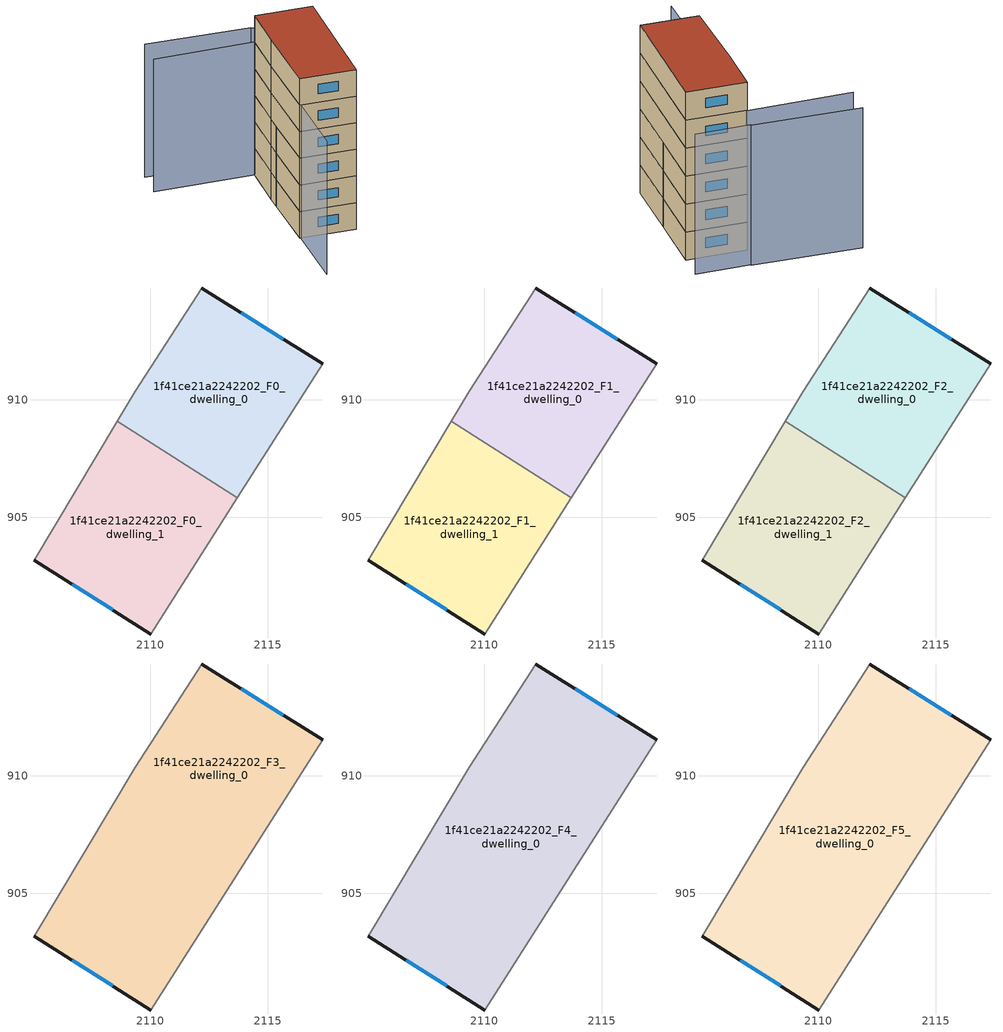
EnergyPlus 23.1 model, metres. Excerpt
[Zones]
1f41ce21a2242202_F0_dwelling_0
 floor ground (EU_floor_Construction): 2117.33,911.55 2113.7,905.84 2108.58,909.09 2109.34,910.37 2112.19,914.77 z0
 wall outside (EU_wall_Construction): 2117.33,911.55 2112.19,914.77 z0:3
 wall adiabatic (EU_wall_Construction): 2112.19,914.77 2109.34,910.37 2108.58,909.09 / 2113.7,905.84 2117.33,911.55 z0:3
 wall to 1f41ce21a2242202_F0_dwelling_1 (EU_wall_Construction): 2108.58,909.09 2113.7,905.84 z0:3
 window (EU_Window_Construction): 2115.66,912.6 2113.87,913.72 z0.98:2.02
1f41ce21a2242202_F0_dwelling_1
 floor ground (EU_floor_Construction): 2113.7,905.84 2110.01,900.03 2105.06,903.18 2108.58,909.09 z0
 wall outside (EU_wall_Construction): 2105.06,903.18 2110.01,900.03 z0:3
 wall adiabatic (EU_wall_Construction): 2110.01,900.03 2113.7,905.84 / 2108.58,909.09 2105.06,903.18 z0:3
 window (EU_Window_Construction): 2106.67,902.16 2108.4,901.05 z0.98:2.02
1f41ce21a2242202_F1_dwelling_0
 floor to 1f41ce21a2242202_F0_dwelling_0 (EU_floor_Construction): 2117.33,911.55 2113.7,905.84 2108.58,909.09 2109.34,910.37 2112.19,914.77 z3
 wall outside (EU_wall_Construction): 2117.33,911.55 2112.19,914.77 z3:6
 wall adiabatic (EU_wall_Construction): 2112.19,914.77 2109.34,910.37 2108.58,909.09 / 2113.7,905.84 2117.33,911.55 z3:6
 wall to 1f41ce21a2242202_F1_dwelling_1 (EU_wall_Construction): 2108.58,909.09 2113.7,905.84 z3:6
 window (EU_Window_Construction): 2115.66,912.6 2113.87,913.72 z3.98:5.02
1f41ce21a2242202_F1_dwelling_1
 floor to 1f41ce21a2242202_F0_dwelling_1 (EU_floor_Construction): 2113.7,905.84 2110,900.03 2105.06,903.18 2108.58,909.09 z3
 wall outside (EU_wall_Construction): 2105.06,903.18 2110.01,900.03 z3:6
 wall adiabatic (EU_wall_Construction): 2110.01,900.03 2113.7,905.84 / 2108.58,909.09 2105.06,903.18 z3:6
 window (EU_Window_Construction): 2106.67,902.16 2108.4,901.05 z3.98:5.02
1f41ce21a2242202_F2_dwelling_0
 floor to 1f41ce21a2242202_F1_dwelling_0 (EU_floor_Construction): 2117.33,911.55 2113.7,905.84 2108.58,909.09 2109.34,910.37 2112.19,914.77 z6
 wall outside (EU_wall_Construction): 2117.33,911.55 2112.19,914.77 z6:9
 wall adiabatic (EU_wall_Construction): 2112.19,914.77 2109.34,910.37 2108.58,909.09 / 2113.7,905.84 2117.33,911.55 z6:9
 wall to 1f41ce21a2242202_F2_dwelling_1 (EU_wall_Construction): 2108.58,909.09 2113.7,905.84 z6:9
 window (EU_Window_Construction): 2115.66,912.6 2113.87,913.72 z6.98:8.02
1f41ce21a2242202_F2_dwelling_1
 floor to 1f41ce21a2242202_F1_dwelling_1 (EU_floor_Construction): 2113.7,905.84 2110,900.03 2105.06,903.18 2108.58,909.09 z6
 wall outside (EU_wall_Construction): 2105.06,903.18 2110.01,900.03 z6:9
 wall adiabatic (EU_wall_Construction): 2110.01,900.03 2113.7,905.84 / 2108.58,909.09 2105.06,903.18 z6:9
 window (EU_Window_Construction): 2106.67,902.16 2108.4,901.05 z6.98:8.02
1f41ce21a2242202_F3_dwelling_0
 floor to 1f41ce21a2242202_F2_dwelling_0 (EU_floor_Construction): 2117.33,911.55 2113.7,905.84 2108.58,909.09 2109.34,910.37 2112.19,914.77 z9
 floor to 1f41ce21a2242202_F2_dwelling_1 (EU_floor_Construction): 2113.7,905.84 2110,900.03 2105.06,903.18 2108.58,909.09 z9
 wall outside (EU_wall_Construction): 2117.33,911.55 2112.19,914.77 / 2105.06,903.18 2110.01,900.03 z9:12
 wall adiabatic (EU_wall_Construction): 2112.19,914.77 2109.34,910.37 2105.06,903.18 / 2110.01,900.03 2117.33,911.55 z9:12
 window (EU_Window_Construction): 2115.66,912.6 2113.87,913.72 / 2106.67,902.16 2108.4,901.05 z9.98:11.02
1f41ce21a2242202_F4_dwelling_0
 floor to 1f41ce21a2242202_F3_dwelling_0 (EU_floor_Construction): 2117.33,911.55 2110,900.03 2105.06,903.18 2109.34,910.37 2112.19,914.77 z12
 wall outside (EU_wall_Construction): 2117.33,911.55 2112.19,914.77 / 2105.06,903.18 2110.01,900.03 z12:15
 wall adiabatic (EU_wall_Construction): 2112.19,914.77 2109.34,910.37 2105.06,903.18 / 2110.01,900.03 2117.33,911.55 z12:15
 window (EU_Window_Construction): 2115.66,912.6 2113.87,913.72 / 2106.67,902.16 2108.4,901.05 z12.98:14.02
1f41ce21a2242202_F5_dwelling_0
 floor to 1f41ce21a2242202_F4_dwelling_0 (EU_floor_Construction): 2117.33,911.55 2110,900.03 2105.06,903.18 2109.34,910.37 2112.19,914.77 z15
 wall outside (EU_wall_Construction): 2117.33,911.55 2112.19,914.77 / 2105.06,903.18 2110.01,900.03 z15:18
 wall adiabatic (EU_wall_Construction): 2112.19,914.77 2109.34,910.37 2105.06,903.18 / 2110.01,900.03 2117.33,911.55 z15:18
 window (EU_Window_Construction): 2115.66,912.6 2113.87,913.72 / 2106.67,902.16 2108.4,901.05 z15.98:17.02
 roof outside (EU_roof_Construction): 2110.01,900.03 2117.33,911.55 2112.19,914.77 2109.34,910.37 2105.06,903.18 z18
shading: 2103.23,920.33 2112.28,914.77 / 2112.28,914.77 2101.07,896.51 / 2118.86,913.92 2114.15,916.81 / 2114.22,916.93 2104.98,922.91 z0:15
[Building]
EU S2 Campaign: North Axis=0; Terrain=City; Solar Distribution=FullExterior
[Site:Location]
Bologna: Latitude=44.5; Longitude=11.25; Time Zone=1; Elevation=37
[SizingPeriod:WeatherFileDays]
AnnualSizingPeriod: Begin Month=1; Begin Day of Month=1; End Month=12; End Day of Month=31; Day of Week for Start Day=Monday; Use Weather File Daylight Saving Period=No; Use Weather File Rain and Snow Indicators=No
[MATERIAL]
EU_InternalMass_Material: Roughness=MediumRough; Thickness=0.1; Conductivity=1; Density=1800; Specific Heat=900; Thermal Absorptance=0.9; Solar Absorptance=0.7; Visible Absorptance=0.7
[MATERIAL:NOMASS] Roughness=MediumRough; Thermal Absorptance=0.9; Solar Absorptance=0.7; Visible Absorptance=0.7
Name | Thermal Resistance
EU_wall_NoMass | 0.905828
EU_roof_NoMass | 0.37593
EU_floor_NoMass | 0.67114
[WINDOWMATERIAL:SIMPLEGLAZINGSYSTEM]
EU_Window_SimpleGlazing: UFactor=4.52486; Solar Heat Gain Coefficient=0.85; Visible Transmittance=0.85
[CONSTRUCTION]
EU_wall_Construction: EU_wall_NoMass
EU_roof_Construction: EU_roof_NoMass
EU_floor_Construction: EU_floor_NoMass
EU_Window_Construction: EU_Window_SimpleGlazing
EU_InternalMass_Construction: EU_InternalMass_Material
[ZONE] Type=1; Multiplier=1; Ceiling Height=autocalculate; Floor Area=autocalculate; Part of Total Floor Area=Yes
Name | Volume
1f41ce21a2242202_F0_dwelling_0 | 123.205
1f41ce21a2242202_F1_dwelling_0; 1f41ce21a2242202_F2_dwelling_0 | 123.207
1f41ce21a2242202_F3_dwelling_0; 1f41ce21a2242202_F4_dwelling_0; 1f41ce21a2242202_F5_dwelling_0 | 246.404
1f41ce21a2242202_F0_dwelling_1 | 123.203
1f41ce21a2242202_F1_dwelling_1; 1f41ce21a2242202_F2_dwelling_1 | 123.204
[INTERNALMASS] Construction=EU_InternalMass_Construction
Name | Zone or ZoneList | Surface Area
1f41ce21a2242202_F0_dwelling_0_EU_InternalMass | 1f41ce21a2242202_F0_dwelling_0 | 41.0689
1f41ce21a2242202_F0_dwelling_1_EU_InternalMass | 1f41ce21a2242202_F0_dwelling_1 | 41.0676
1f41ce21a2242202_F1_dwelling_0_EU_InternalMass | 1f41ce21a2242202_F1_dwelling_0 | 41.0689
1f41ce21a2242202_F1_dwelling_1_EU_InternalMass | 1f41ce21a2242202_F1_dwelling_1 | 41.0676
1f41ce21a2242202_F2_dwelling_0_EU_InternalMass | 1f41ce21a2242202_F2_dwelling_0 | 41.0689
1f41ce21a2242202_F2_dwelling_1_EU_InternalMass | 1f41ce21a2242202_F2_dwelling_1 | 41.0676
1f41ce21a2242202_F3_dwelling_0_EU_InternalMass | 1f41ce21a2242202_F3_dwelling_0 | 82.1346
1f41ce21a2242202_F4_dwelling_0_EU_InternalMass | 1f41ce21a2242202_F4_dwelling_0 | 82.1346
1f41ce21a2242202_F5_dwelling_0_EU_InternalMass | 1f41ce21a2242202_F5_dwelling_0 | 82.1346
[OTHEREQUIPMENT] Fuel Type=Electricity; Design Level Calculation Method=Watts/Area; Power per Zone Floor Area=1; Fraction Latent=0; Fraction Radiant=0; Fraction Lost=0; Carbon Dioxide Generation Rate=0; EndUse Subcategory=EU_Step8_InternalGains
Name | Zone or ZoneList or Space or SpaceList | Schedule
EU_Step8_InternalGain_1f41ce21a2242202_F0_dwelling_0_f000 | 1f41ce21a2242202_F0_dwelling_0 | EU_Step8_GainSchedule_1f41ce21a2242202_F0_dwelling_0_f000
EU_Step8_InternalGain_1f41ce21a2242202_F0_dwelling_1_f000 | 1f41ce21a2242202_F0_dwelling_1 | EU_Step8_GainSchedule_1f41ce21a2242202_F0_dwelling_1_f000
EU_Step8_InternalGain_1f41ce21a2242202_F1_dwelling_0_f000 | 1f41ce21a2242202_F1_dwelling_0 | EU_Step8_GainSchedule_1f41ce21a2242202_F1_dwelling_0_f000
EU_Step8_InternalGain_1f41ce21a2242202_F1_dwelling_1_f000 | 1f41ce21a2242202_F1_dwelling_1 | EU_Step8_GainSchedule_1f41ce21a2242202_F1_dwelling_1_f000
EU_Step8_InternalGain_1f41ce21a2242202_F2_dwelling_0_f000 | 1f41ce21a2242202_F2_dwelling_0 | EU_Step8_GainSchedule_1f41ce21a2242202_F2_dwelling_0_f000
EU_Step8_InternalGain_1f41ce21a2242202_F2_dwelling_1_f000 | 1f41ce21a2242202_F2_dwelling_1 | EU_Step8_GainSchedule_1f41ce21a2242202_F2_dwelling_1_f000
EU_Step8_InternalGain_1f41ce21a2242202_F3_dwelling_0_f000 | 1f41ce21a2242202_F3_dwelling_0 | EU_Step8_GainSchedule_1f41ce21a2242202_F3_dwelling_0_f000
EU_Step8_InternalGain_1f41ce21a2242202_F4_dwelling_0_f000 | 1f41ce21a2242202_F4_dwelling_0 | EU_Step8_GainSchedule_1f41ce21a2242202_F4_dwelling_0_f000
EU_Step8_InternalGain_1f41ce21a2242202_F5_dwelling_0_f000 | 1f41ce21a2242202_F5_dwelling_0 | EU_Step8_GainSchedule_1f41ce21a2242202_F5_dwelling_0_f000
[ZONEVENTILATION:DESIGNFLOWRATE] Schedule=EU_AlwaysOn; Design Flow Rate Calculation Method=AirChanges/Hour; Air Changes per Hour=0.73129; Ventilation Type=Natural; Fan Pressure Rise=0; Fan Total Efficiency=1; Constant Term Coefficient=1; Temperature Term Coefficient=0; Velocity Term Coefficient=0; Velocity Squared Term Coefficient=0; Minimum Indoor Temperature=-100; Maximum Indoor Temperature=100; Delta Temperature=-100; Minimum Outdoor Temperature=-100; Maximum Outdoor Temperature=100; Maximum Wind Speed=40
Name | Zone or ZoneList or Space or SpaceList
EU_ConstantAir_1f41ce21a2242202_F0_dwelling_0 | 1f41ce21a2242202_F0_dwelling_0
EU_ConstantAir_1f41ce21a2242202_F0_dwelling_1 | 1f41ce21a2242202_F0_dwelling_1
EU_ConstantAir_1f41ce21a2242202_F1_dwelling_0 | 1f41ce21a2242202_F1_dwelling_0
EU_ConstantAir_1f41ce21a2242202_F1_dwelling_1 | 1f41ce21a2242202_F1_dwelling_1
EU_ConstantAir_1f41ce21a2242202_F2_dwelling_0 | 1f41ce21a2242202_F2_dwelling_0
EU_ConstantAir_1f41ce21a2242202_F2_dwelling_1 | 1f41ce21a2242202_F2_dwelling_1
EU_ConstantAir_1f41ce21a2242202_F3_dwelling_0 | 1f41ce21a2242202_F3_dwelling_0
EU_ConstantAir_1f41ce21a2242202_F4_dwelling_0 | 1f41ce21a2242202_F4_dwelling_0
EU_ConstantAir_1f41ce21a2242202_F5_dwelling_0 | 1f41ce21a2242202_F5_dwelling_0
[HVACTEMPLATE:THERMOSTAT] Constant Heating Setpoint=20; Constant Cooling Setpoint=50
EU_HeatOnly_1f41ce21a2242202_F0_dwelling_0; EU_HeatOnly_1f41ce21a2242202_F0_dwelling_1; EU_HeatOnly_1f41ce21a2242202_F1_dwelling_0; EU_HeatOnly_1f41ce21a2242202_F1_dwelling_1; EU_HeatOnly_1f41ce21a2242202_F2_dwelling_0; EU_HeatOnly_1f41ce21a2242202_F2_dwelling_1; EU_HeatOnly_1f41ce21a2242202_F3_dwelling_0; EU_HeatOnly_1f41ce21a2242202_F4_dwelling_0; EU_HeatOnly_1f41ce21a2242202_F5_dwelling_0
[HVACTEMPLATE:ZONE:IDEALLOADSAIRSYSTEM] System Availability Schedule=EU_AlwaysOn; Maximum Heating Supply Air Temperature=50; Minimum Cooling Supply Air Temperature=13; Maximum Heating Supply Air Humidity Ratio=0.0156; Minimum Cooling Supply Air Humidity Ratio=0.0077; Heating Limit=NoLimit; Cooling Limit=NoLimit; Heating Availability Schedule=EU_AlwaysOn; Cooling Availability Schedule=EU_CoolingOff; Dehumidification Control Type=ConstantSensibleHeatRatio; Cooling Sensible Heat Ratio=0.7; Dehumidification Setpoint=60; Humidification Control Type=None; Humidification Setpoint=30; Outdoor Air Method=None; Outdoor Air Flow Rate per Person=0.00944; Outdoor Air Flow Rate per Zone Floor Area=0; Outdoor Air Flow Rate per Zone=0; Demand Controlled Ventilation Type=None; Outdoor Air Economizer Type=NoEconomizer; Heat Recovery Type=None; Sensible Heat Recovery Effectiveness=0.7; Latent Heat Recovery Effectiveness=0.65
Name | Template Thermostat
1f41ce21a2242202_F0_dwelling_0 | EU_HeatOnly_1f41ce21a2242202_F0_dwelling_0
1f41ce21a2242202_F0_dwelling_1 | EU_HeatOnly_1f41ce21a2242202_F0_dwelling_1
1f41ce21a2242202_F1_dwelling_0 | EU_HeatOnly_1f41ce21a2242202_F1_dwelling_0
1f41ce21a2242202_F1_dwelling_1 | EU_HeatOnly_1f41ce21a2242202_F1_dwelling_1
1f41ce21a2242202_F2_dwelling_0 | EU_HeatOnly_1f41ce21a2242202_F2_dwelling_0
1f41ce21a2242202_F2_dwelling_1 | EU_HeatOnly_1f41ce21a2242202_F2_dwelling_1
1f41ce21a2242202_F3_dwelling_0 | EU_HeatOnly_1f41ce21a2242202_F3_dwelling_0
1f41ce21a2242202_F4_dwelling_0 | EU_HeatOnly_1f41ce21a2242202_F4_dwelling_0
1f41ce21a2242202_F5_dwelling_0 | EU_HeatOnly_1f41ce21a2242202_F5_dwelling_0
[SIZING:ZONE] Zone Cooling Design Supply Air Temperature Input Method=SupplyAirTemperature; Zone Cooling Design Supply Air Temperature=13; Zone Heating Design Supply Air Temperature Input Method=SupplyAirTemperature; Zone Heating Design Supply Air Temperature=50; Zone Cooling Design Supply Air Humidity Ratio=0.008; Zone Heating Design Supply Air Humidity Ratio=0.008; Cooling Design Air Flow Method=DesignDay; Cooling Design Air Flow Rate=0; Cooling Minimum Air Flow per Zone Floor Area=0.000762; Cooling Minimum Air Flow=0; Cooling Minimum Air Flow Fraction=0.2; Heating Design Air Flow Method=DesignDay; Heating Design Air Flow Rate=0; Heating Maximum Air Flow per Zone Floor Area=0.002032; Heating Maximum Air Flow=0.141576; Heating Maximum Air Flow Fraction=0.3; Account for Dedicated Outdoor Air System=No; Dedicated Outdoor Air System Control Strategy=NeutralSupplyAir; Dedicated Outdoor Air Low Setpoint Temperature for Design=autosize; Dedicated Outdoor Air High Setpoint Temperature for Design=autosize; Zone Load Sizing Method=Sensible Load Only No Latent Load; Zone Latent Cooling Design Supply Air Humidity Ratio Input Method=HumidityRatioDifference; Zone Cooling Design Supply Air Humidity Ratio Difference=0.005; Zone Latent Heating Design Supply Air Humidity Ratio Input Method=HumidityRatioDifference; Zone Humidification Design Supply Air Humidity Ratio Difference=0.005
1f41ce21a2242202_F0_dwelling_0; 1f41ce21a2242202_F0_dwelling_1; 1f41ce21a2242202_F1_dwelling_0; 1f41ce21a2242202_F1_dwelling_1; 1f41ce21a2242202_F2_dwelling_0; 1f41ce21a2242202_F2_dwelling_1; 1f41ce21a2242202_F3_dwelling_0; 1f41ce21a2242202_F4_dwelling_0; 1f41ce21a2242202_F5_dwelling_0
[SCHEDULE:CONSTANT]
Name | Hourly Value
EU_AlwaysOn | 1
EU_CoolingOff | 0
[SCHEDULE:FILE] Column Number=1; Rows to Skip at Top=0; Number of Hours of Data=8760; Column Separator=Comma; Interpolate to Timestep=No; Minutes per Item=60; Adjust Schedule for Daylight Savings=Yes
Name | File
EU_Step8_GainSchedule_1f41ce21a2242202_F0_dwelling_0_f000 | ../../schedules/1f41ce21a2242202/1f41ce21a2242202_F0_dwelling_0_f000_gain.csv
EU_Step8_GainSchedule_1f41ce21a2242202_F0_dwelling_1_f000 | ../../schedules/1f41ce21a2242202/1f41ce21a2242202_F0_dwelling_1_f000_gain.csv
EU_Step8_GainSchedule_1f41ce21a2242202_F1_dwelling_0_f000 | ../../schedules/1f41ce21a2242202/1f41ce21a2242202_F1_dwelling_0_f000_gain.csv
EU_Step8_GainSchedule_1f41ce21a2242202_F1_dwelling_1_f000 | ../../schedules/1f41ce21a2242202/1f41ce21a2242202_F1_dwelling_1_f000_gain.csv
EU_Step8_GainSchedule_1f41ce21a2242202_F2_dwelling_0_f000 | ../../schedules/1f41ce21a2242202/1f41ce21a2242202_F2_dwelling_0_f000_gain.csv
EU_Step8_GainSchedule_1f41ce21a2242202_F2_dwelling_1_f000 | ../../schedules/1f41ce21a2242202/1f41ce21a2242202_F2_dwelling_1_f000_gain.csv
EU_Step8_GainSchedule_1f41ce21a2242202_F3_dwelling_0_f000 | ../../schedules/1f41ce21a2242202/1f41ce21a2242202_F3_dwelling_0_f000_gain.csv
EU_Step8_GainSchedule_1f41ce21a2242202_F4_dwelling_0_f000 | ../../schedules/1f41ce21a2242202/1f41ce21a2242202_F4_dwelling_0_f000_gain.csv
EU_Step8_GainSchedule_1f41ce21a2242202_F5_dwelling_0_f000 | ../../schedules/1f41ce21a2242202/1f41ce21a2242202_F5_dwelling_0_f000_gain.csv
